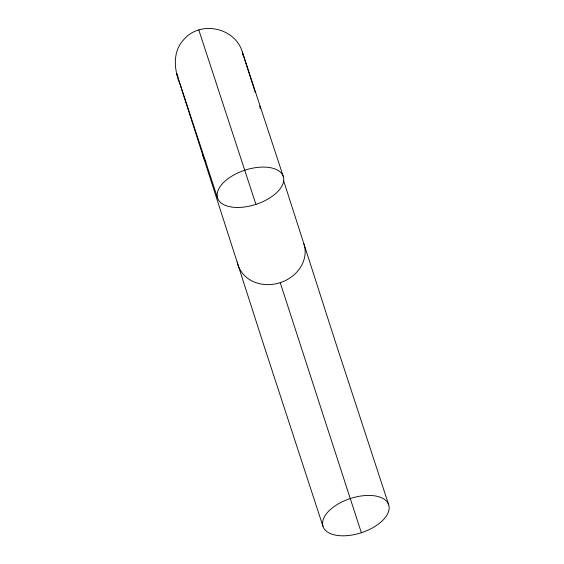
<?xml version="1.0" encoding="UTF-8"?>
<svg xmlns="http://www.w3.org/2000/svg" width="564" height="564" viewBox="0 0 564 564"><rect width="100%" height="100%" fill="white"/><g stroke="black" fill="none" stroke-linecap="round" stroke-linejoin="round"><path stroke-width="0.85" d="M283.311 176.567A34.573 17.963 -18.2 0 0 229.252 177.829A34.573 17.963 -18.2 0 0 238.762 207.453A34.573 17.963 -18.2 0 0 283.311 176.567L242.365 52.064C235.188 27.523 200.283 20.057 183.765 39.621C172.239 51.923 174.135 69.612 179.951 84.036L262.965 342.581L322.989 526.346M178.048 76.464L176.624 73.496L217.57 197.999M198.761 29.85L255.929 204.387M388.73 504.914A34.573 17.963 -18.2 0 0 334.671 506.176A34.573 17.963 -18.2 0 0 344.181 535.8A34.573 17.963 -18.2 0 0 388.73 504.914L335.707 342.792L283.509 180.381M245.692 62.604L255.351 92.672M259.637 106.032L260.441 108.542M361.355 532.733L280.23 282.67M244.522 58.952L245.46 61.878M244.29 58.226L242.365 52.064L242.971 55.3M303.897 243.881A34.573 29.539 -17.8 0 1 278.306 283.241A34.573 29.539 -17.8 0 1 237.31 261.985M206.029 162.051A34.573 29.539 -17.8 0 1 202.342 153.38"/></g></svg>
